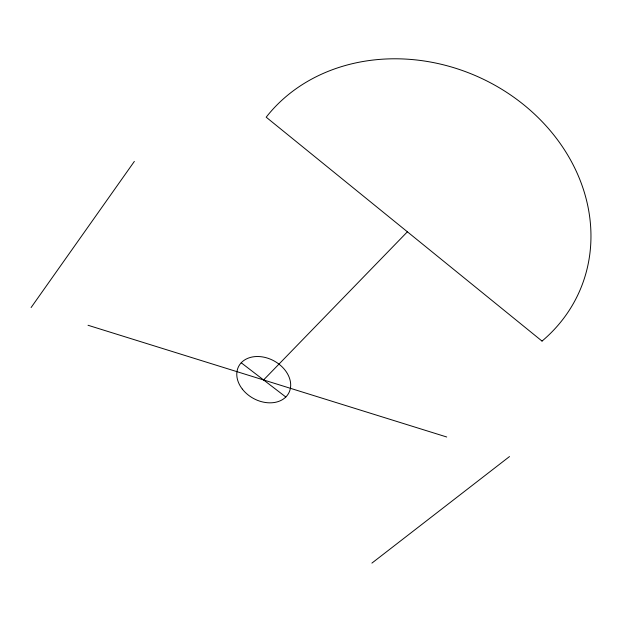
<?xml version="1.0" encoding="UTF-8"?>
<svg xmlns="http://www.w3.org/2000/svg" width="622" height="622" viewBox="0 0 622 622"><rect width="100%" height="100%" fill="white"/><g stroke="black" fill="none" stroke-linecap="round" stroke-linejoin="round"><path stroke-width="0.93" d="M31.1 307.54L134.36 161.401M263.596 379.956L407.394 231.804M371.902 563.112L509.511 456.556M88.029 325.267L446.713 436.994M241.212 362.781L285.817 397.007M542.026 341.089L266.193 117.193A180.543 155.601 23.7 0 1 524.019 104.986A180.543 155.601 23.7 0 1 542.026 341.089M242.347 389.115A28.379 21.405 28.4 0 0 288.647 393.26A28.379 21.405 28.4 0 0 260.206 356.631A28.379 21.405 28.4 0 0 242.347 389.115"/></g></svg>
